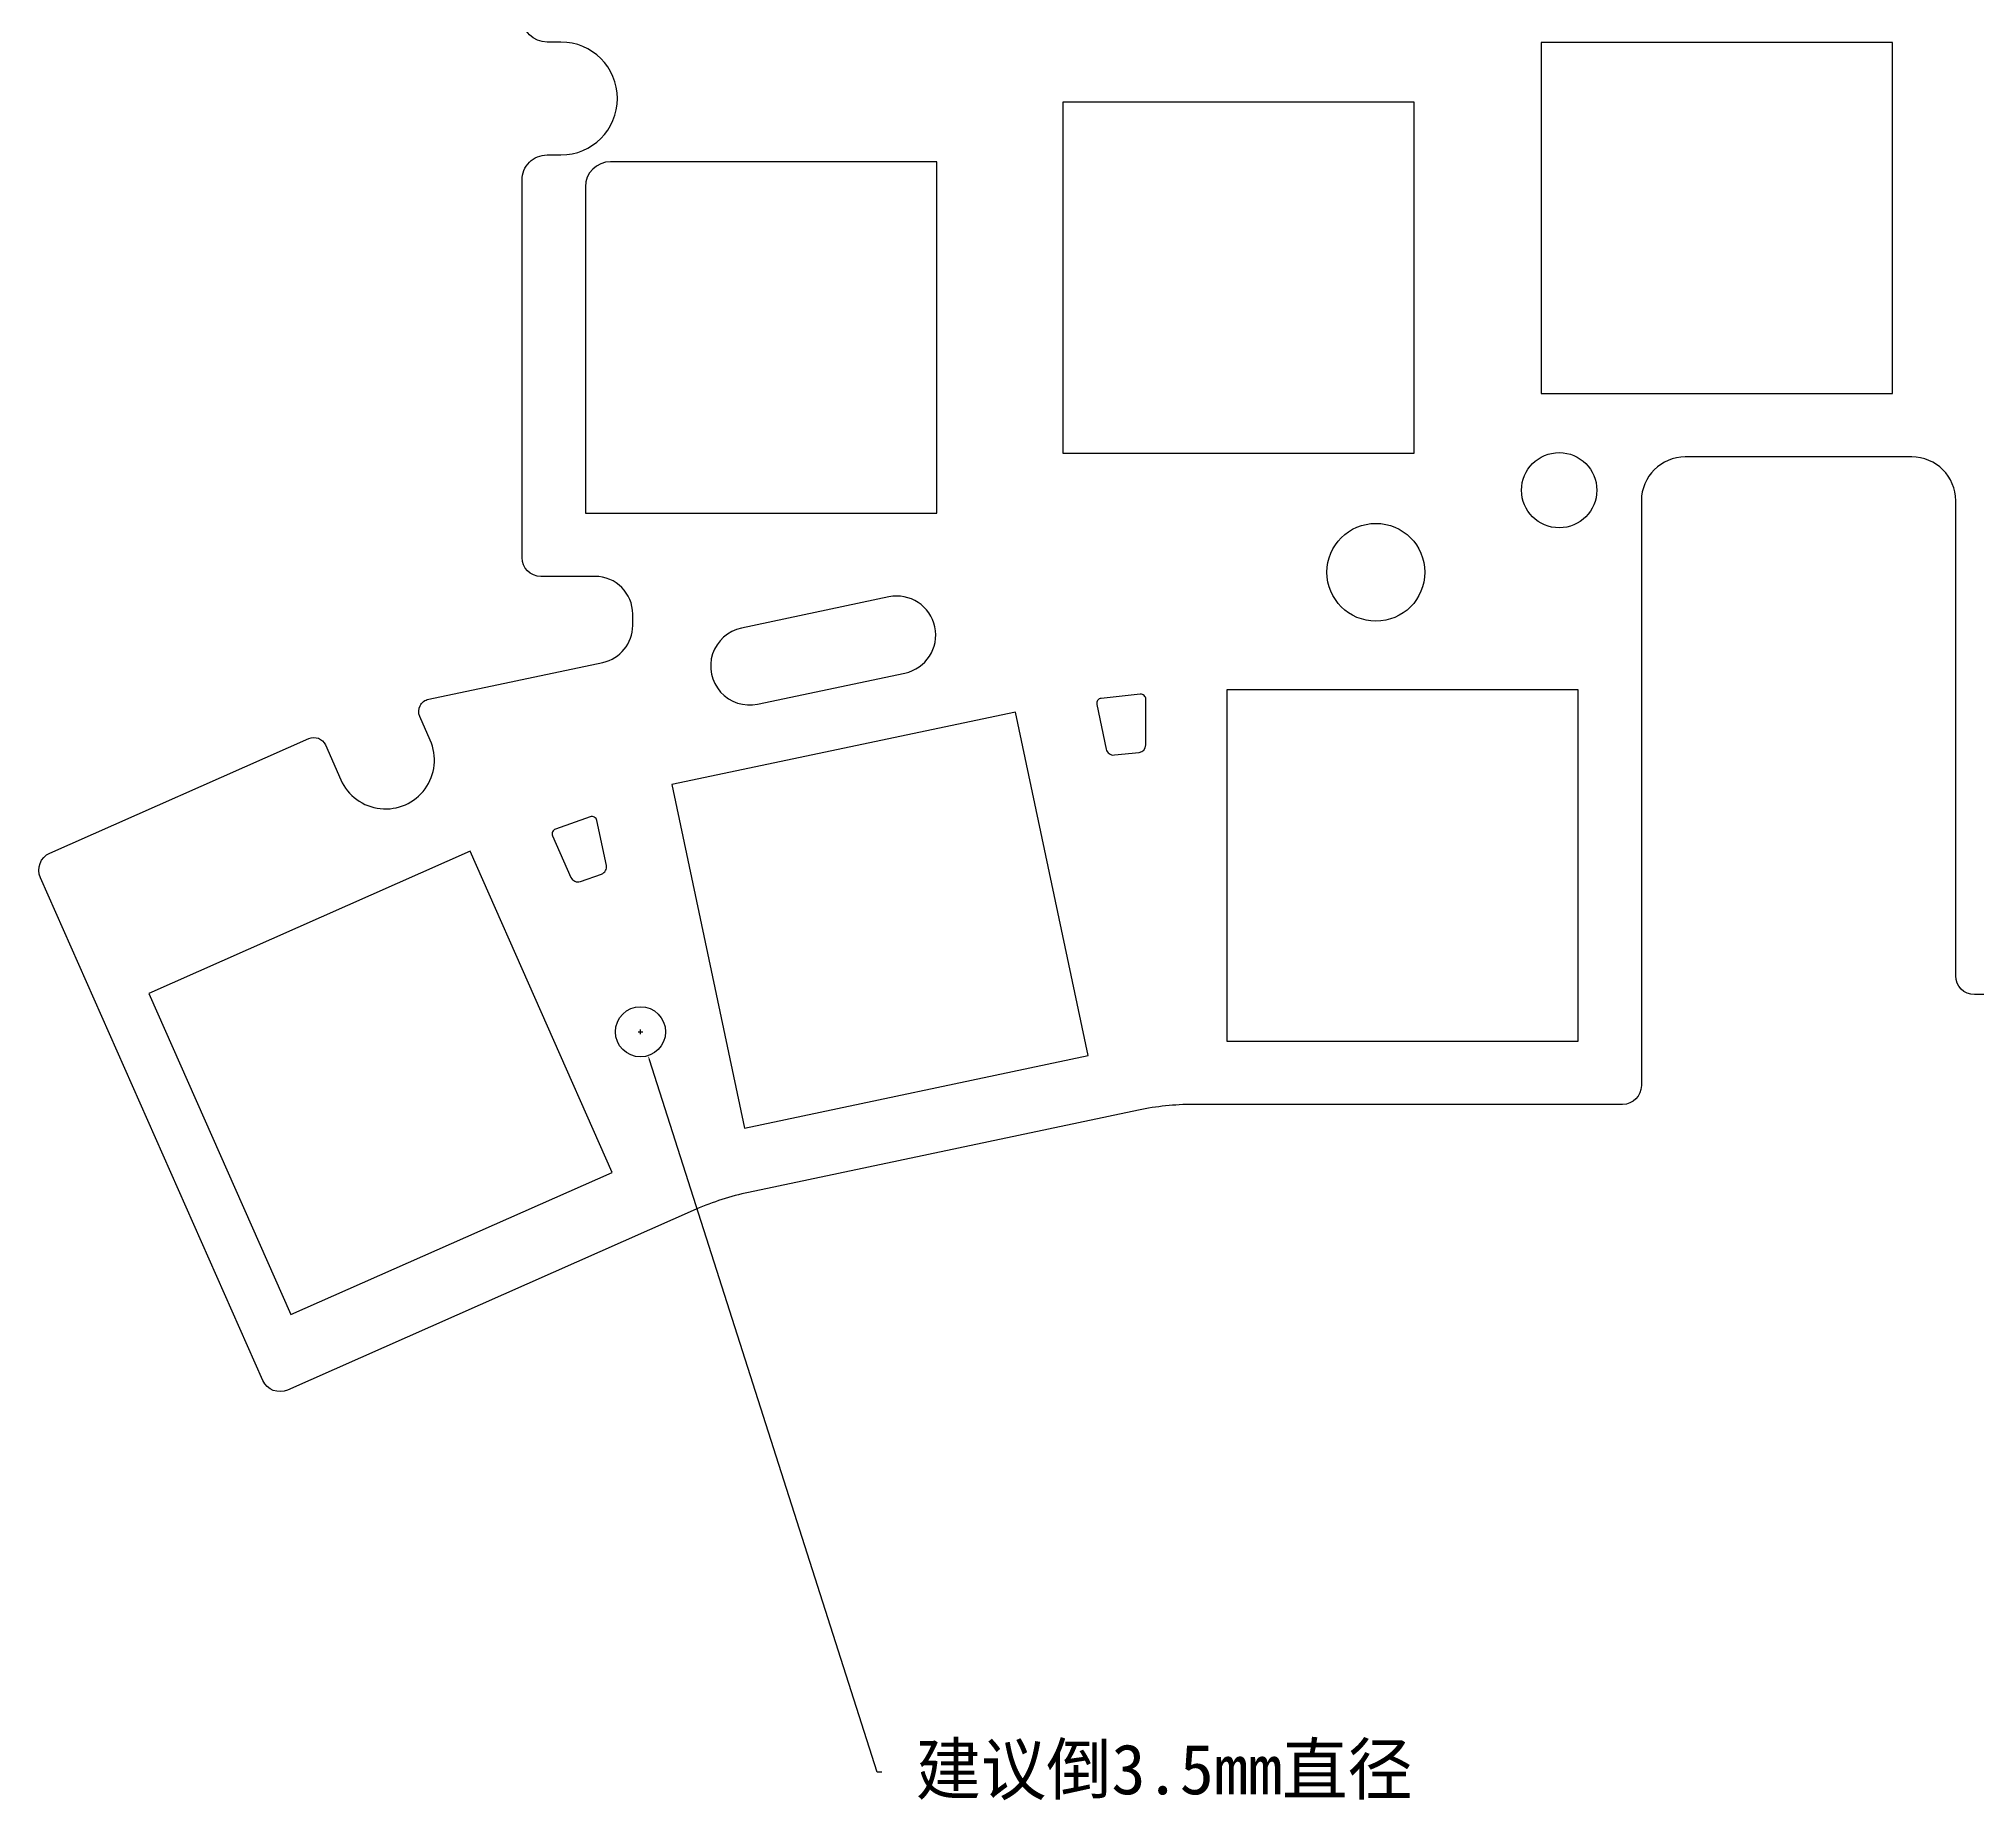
# Model space of a CAD drawing. Header units: millimetres. Extents: x -54 to 301, y 70 to 207.
# Drawn here: x 136 to 213.3, y 70.9 to 141.1 of the extents above; entities that cross this region are included whole.
import ezdxf

# ---------------------------------------------------------------- set-up
doc = ezdxf.new("R2010")
doc.units = ezdxf.units.MM
doc.header["$MEASUREMENT"] = 0
doc.layers.get('Defpoints').update_dxf_attribs({"color": 2})
doc.dimstyles.get("Standard").update_dxf_attribs({"dimtxt": 0.18, "dimasz": 0.18, "dimexe": 0.18, "dimexo": 0.0625, "dimgap": 0.09, "dimtad": 0, "dimtih": 1, "dimtoh": 1, "dimdec": 4, "dimzin": 0, "dimdsep": 46, "dimtxsty": 'STANDARD', "dimcen": 0.09, "dimadec": 0, "dimazin": 0, "dimtfac": 1, "dimtdec": 4, "dimtofl": 0, "dimtmove": 0, "dimatfit": 3, "dimfxl": 1, "dimtolj": 1, "dimtzin": 0, "dimarcsym": 0})

# ---------------------------------------------------------------- blocks, each defined once
blk = doc.blocks.new('*D5')
at = {"layer": 'Defpoints', "color": 0, "linetype": 'Continuous', "lineweight": -2, "transparency": 16777216}
for p, q in [((159.911, 101.56), (160.091, 101.56)), ((160.001, 101.47), (160.001, 101.65)), ((169.438, 72.046), (160.361, 100.436)), ((169.618, 72.046), (169.438, 72.046))]:
    blk.add_line(p, q, dxfattribs=at)
at = {"layer": 'Defpoints', "color": 0, "linetype": 'Continuous', "transparency": 16777216}
for p in [(159.697, 102.512), (160.306, 100.607)]:
    blk.add_point(p, dxfattribs=at)
blk.add_solid([(160.389, 100.445), (160.332, 100.427), (160.306, 100.607)], dxfattribs=at)
at = {"layer": 'Defpoints', "color": 0, "linetype": 'Continuous', "transparency": 16777216, "insert": (180.871, 72.046), "char_height": 0.18, "attachment_point": 5}
blk.add_mtext('\\A1;{\\H11.11111x;建议倒3.5mm直径}', dxfattribs=at)

msp = doc.modelspace()

# ---------------------------------------------------------------- linework, layer by layer
msp.add_lwpolyline([(229.71734, 103.04374), (213.1645, 103.04374, -0.41421356), (212.4145, 103.79374), (212.4145, 122.72569, 0.41421356), (210.6645, 124.47569), (201.63851, 124.47569, 0.41421356), (199.88851, 122.72569), (199.88851, 99.41241, -0.41421356), (199.13851, 98.66241), (182.01845, 98.66241, 0.05202896), (179.8509, 98.43625), (164.30268, 95.15592, 0.05221344), (162.22144, 94.48405), (145.9413, 87.28022, -0.41421356), (144.95196, 87.66259), (136.08777, 107.69504, -0.41421356), (136.47014, 108.68438), (146.78489, 113.24857, -0.41421356), (147.44445, 112.99366), (148.05919, 111.6044, 1.00000001), (151.62563, 113.18253), (151.20719, 114.12818, -0.47673766), (151.56121, 114.81973), (158.50193, 116.28407, 0.35454379), (159.69228, 117.75176), (159.69228, 118.21107, 0.41421356), (158.19228, 119.71107), (156.03128, 119.71107, -0.41421356), (155.28128, 120.46107), (155.28128, 124.75754, 0.00765039), (155.28217, 124.81567), (155.28175, 135.5121, -0.414225), (156.28175, 136.51214), (156.8314, 136.51214, 1), (156.8314, 141.01214), (156.2815, 141.01214, -0.41420212), (155.2815, 142.0121)], format="xyb")
for points in [[(209.88944, 141.0004), (195.88944, 141.0004), (195.88944, 126.99969), (209.88944, 126.99969)], [(190.8395, 124.61844), (190.8395, 138.61914), (176.83914, 138.61914), (176.83914, 124.61844)], [(183.36454, 115.18688), (183.36454, 101.18688), (197.36454, 101.18688), (197.36454, 115.18688)], [(177.84597, 100.60823), (174.95194, 114.30584), (161.25433, 111.41181), (164.14836, 97.7142)], [(153.20879, 108.75463), (140.40616, 103.08957), (146.07122, 90.28695), (158.87384, 95.952)]]:
    msp.add_lwpolyline(points, close=True)
for points in [[(157.80528, 122.23729), (171.80528, 122.23729), (171.80528, 136.238), (158.80528, 136.238, 0.41421356), (157.80528, 135.238)], [(170.54007, 115.86001, 0.99999831), (169.90013, 118.89324), (164.02939, 117.65464, 1.00000985), (164.6693, 114.62141)], [(179.87127, 112.6943, 0.38446517), (180.14054, 112.99272), (180.14054, 114.81254, 0.44460117), (179.92005, 115.01149), (178.36144, 114.85097, 0.44533353), (178.18623, 114.61078), (178.56163, 112.82938, 0.38376365), (178.88592, 112.59282)], [(157.23291, 107.71155, 0.39212032), (157.60747, 107.55018), (158.44827, 107.84815, 0.37580747), (158.64162, 108.19278), (158.26439, 109.98284, 0.45369178), (158.00188, 110.13011), (156.61545, 109.63878, 0.43665742), (156.49936, 109.36934)]]:
    msp.add_lwpolyline(points, format="xyb", close=True)
for centre, radius in [((196.61395, 123.14762), 1.5), ((189.30946, 119.87642), 1.95), ((160.00114, 101.55991), 1)]:
    msp.add_circle(centre, radius)

# ---------------------------------------------------------------- dimensions: what is measured, and where the dimension line sits
at = {"layer": 'Defpoints', "linetype": 'Continuous'}
dim = msp.add_diameter_dim_2p(p1=(159.69657, 102.51241), p2=(160.3057, 100.60742), text='{\\H11.11111x;建议倒3.5mm直径}', dimstyle='Standard', dxfattribs=at)
dim.commit()
dim.dimension.update_dxf_attribs({"geometry": '*D5', "text_midpoint": (180.87123, 72.04614), "dimtype": 163})

doc.saveas('drawing.dxf')
